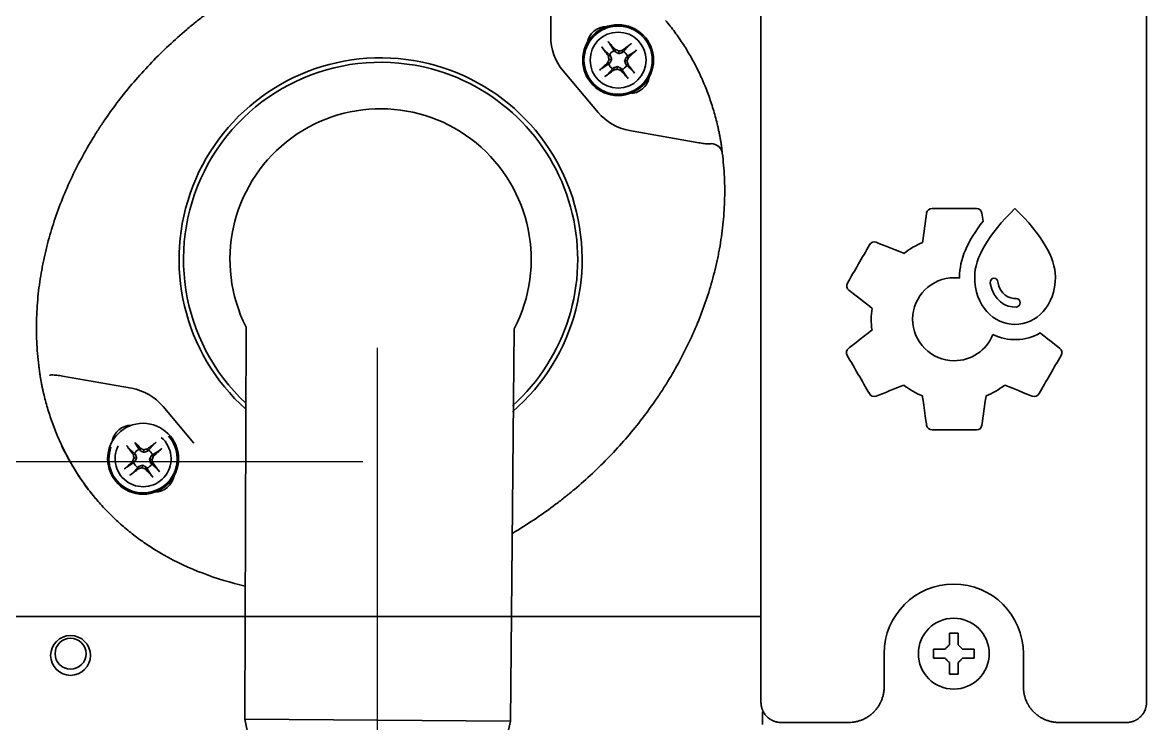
# Model space of a CAD drawing. Header units: inches. Extents: x 786 to 5593, y 691 to 5024.
# Drawn here: x 1517.4 to 1644.3, y 2768.3 to 2847.4 of the extents above; entities that cross this region are included whole.
import ezdxf

# ---------------------------------------------------------------- set-up
doc = ezdxf.new("R2010")
doc.units = ezdxf.units.IN
doc.layers.add('1', color=7, linetype='Continuous', true_color=0xffffff)
doc.layers.add('ORTHO$15', color=7, linetype='Continuous', true_color=0xffffff)

msp = doc.modelspace()

# ---------------------------------------------------------------- linework, layer by layer
at = {"color": 6}
msp.add_line((1557.43, 2810.66), (1557.43, 2710.66), dxfattribs=at)
at = {"color": 4}
msp.add_line((1455.82, 2797.86), (1555.82, 2797.86), dxfattribs=at)
at = {"layer": '1', "color": 7, "linetype": 'Continuous', "lineweight": 35}
for p, q in [((1600.76, 2770.65), (1600.76, 2851.66)), ((1644.28, 2851.66), (1644.28, 2770.65)), ((1584.2, 2844.21), (1583.7, 2845)), ((1585.24, 2844.12), (1585.87, 2844.81)), ((1583.66, 2843.76), (1582.98, 2844.39)), ((1583.78, 2843.63), (1583.51, 2843.66)), ((1584.31, 2844.08), (1584.33, 2844.34)), ((1584.7, 2843.88), (1584.72, 2844.17)), ((1585.11, 2844.01), (1585.13, 2844.27)), ((1585.56, 2843.48), (1585.82, 2843.45)), ((1585.69, 2843.59), (1586.47, 2844.09)), ((1583.57, 2842.72), (1582.79, 2842.22)), ((1584.02, 2842.19), (1583.39, 2841.5)), ((1583.71, 2842.83), (1583.44, 2842.85)), ((1583.9, 2843.22), (1583.62, 2843.24)), ((1584.15, 2842.3), (1584.13, 2842.03)), ((1584.57, 2842.42), (1584.54, 2842.14)), ((1584.95, 2842.23), (1584.93, 2841.96)), ((1585.36, 2843.09), (1585.65, 2843.07)), ((1585.49, 2842.68), (1585.75, 2842.65)), ((1585.6, 2842.54), (1586.28, 2841.91)), ((1585.06, 2842.09), (1585.57, 2841.31)), ((1530.04, 2798.77), (1529.36, 2799.4)), ((1530.58, 2799.22), (1530.08, 2799.98)), ((1530.69, 2799.08), (1530.71, 2799.35)), ((1531.07, 2798.89), (1531.1, 2799.17)), ((1531.49, 2799.01), (1531.51, 2799.28)), ((1531.62, 2799.13), (1532.25, 2799.81)), ((1532.07, 2798.59), (1532.85, 2799.09)), ((1530.08, 2797.84), (1529.82, 2797.86)), ((1530.15, 2798.64), (1529.89, 2798.66)), ((1530.28, 2798.22), (1529.99, 2798.25)), ((1531.74, 2798.09), (1532.02, 2798.07)), ((1531.93, 2798.48), (1532.2, 2798.46)), ((1529.95, 2797.73), (1529.17, 2797.22)), ((1530.4, 2797.19), (1529.77, 2796.51)), ((1530.53, 2797.3), (1530.51, 2797.04)), ((1530.94, 2797.43), (1530.92, 2797.14)), ((1531.33, 2797.23), (1531.31, 2796.97)), ((1531.44, 2797.1), (1531.94, 2796.32)), ((1531.86, 2797.68), (1532.13, 2797.66)), ((1531.98, 2797.55), (1532.66, 2796.92)), ((1489.12, 2780.36), (1600.69, 2780.36)), ((1622.02, 2778.46), (1622.52, 2778.46)), ((1622.52, 2778.46), (1623.02, 2778.46)), ((1614.66, 2776.16), (1614.66, 2772.4)), ((1630.38, 2772.4), (1630.38, 2776.16)), ((1622.52, 2773.86), (1622.02, 2773.86)), ((1623.02, 2773.86), (1622.52, 2773.86)), ((1600.92, 2768.16), (1600.92, 2769.6)), ((1610.66, 2768.4), (1603.01, 2768.4)), ((1642.03, 2768.4), (1634.38, 2768.4))]:
    msp.add_line(p, q, dxfattribs=at)
for centre, radius in [((1584.63, 2843.15), 4), ((1584.63, 2843.15), 3.85), ((1584.63, 2843.15), 3.16), ((1622.52, 2776.16), 4), ((1522.82, 2775.96), 2.25), ((1522.82, 2776.16), 1.75)]:
    msp.add_circle(centre, radius, dxfattribs=at)
for centre, radius, start, end in [((1584.63, 2843.15), 1.15, 112.2011, 147.7989), ((1584.63, 2843.15), 1.15, 22.2011, 57.7989), ((1584.63, 2843.15), 1.15, 202.2011, 237.7989), ((1584.63, 2843.15), 1.15, 292.2011, 327.7989), ((1531.01, 2798.16), 3.85, 160.2569, 41.7438), ((1531.01, 2798.16), 3.16, 152.4831, 49.5175), ((1531.01, 2798.16), 1.15, 112.2011, 147.7989), ((1531.01, 2798.16), 1.15, 22.2011, 57.7989), ((1531.01, 2798.16), 1.15, 202.2011, 237.7989), ((1531.01, 2798.16), 1.15, 292.2011, 327.7989), ((1622.52, 2776.16), 7.86, 0, 180)]:
    msp.add_arc(centre, radius, start, end, dxfattribs=at)
for centre, major_axis, ratio, start_param, end_param in [((1584.86, 2843.35), (2.45, -2.81), 0.072244, 1.868738, 2.24146), ((1584.44, 2843.38), (2.9, 2.35), 0.072244, 0.900133, 1.272854), ((1584.4, 2842.97), (-2.35, 2.9), 0.072244, 0.900133, 1.272854), ((1584.04, 2843), (-0.95, 3.56), 0.094201, 1.359315, 1.476181), ((1584.89, 2843.71), (3.34, -1.56), 0.094201, 1.665412, 1.782277), ((1584.47, 2843.74), (3.56, 0.95), 0.094201, 1.359315, 1.476181), ((1585.19, 2842.9), (-1.56, -3.34), 0.094201, 1.665412, 1.782277), ((1584.83, 2842.93), (-2.81, -2.45), 0.072244, 1.868738, 2.24146), ((1584.44, 2843.38), (2.81, 2.45), 0.072244, 1.868738, 2.24146), ((1584.08, 2843.41), (1.56, 3.34), 0.094201, 1.665412, 1.782277), ((1585.22, 2843.31), (0.95, -3.56), 0.094201, 1.359315, 1.476181), ((1584.86, 2843.34), (2.35, -2.9), 0.072244, 0.900133, 1.272854), ((1584.82, 2842.92), (-2.9, -2.35), 0.072244, 0.900133, 1.272854), ((1584.79, 2842.56), (-3.56, -0.95), 0.094201, 1.359315, 1.476181), ((1584.37, 2842.6), (-3.34, 1.56), 0.094201, 1.665412, 1.782277), ((1584.41, 2842.96), (-2.45, 2.81), 0.072244, 1.868738, 2.24146), ((1530.78, 2797.97), (-2.35, 2.9), 0.072244, 0.900133, 1.272854), ((1531.23, 2798.35), (2.45, -2.81), 0.072244, 1.868738, 2.127366), ((1531.27, 2798.71), (3.34, -1.56), 0.094201, 1.665412, 1.782277), ((1530.85, 2798.75), (3.56, 0.95), 0.094201, 1.359315, 1.476181), ((1530.82, 2798.39), (2.9, 2.35), 0.072244, 0.900133, 1.272854), ((1531.2, 2797.93), (-2.81, -2.45), 0.072244, 1.868738, 2.24146), ((1530.81, 2798.38), (2.81, 2.45), 0.072244, 1.868738, 2.24146), ((1530.45, 2798.42), (1.56, 3.34), 0.094201, 1.665412, 1.782277), ((1530.42, 2798), (-0.95, 3.56), 0.094201, 1.359315, 1.476181), ((1531.56, 2797.9), (-1.56, -3.34), 0.094201, 1.665412, 1.782277), ((1531.6, 2798.32), (0.95, -3.56), 0.094201, 1.359315, 1.476181), ((1531.2, 2797.93), (-2.9, -2.35), 0.072244, 0.900133, 1.272854), ((1531.17, 2797.57), (-3.56, -0.95), 0.094201, 1.359315, 1.476181), ((1530.75, 2797.6), (-3.34, 1.56), 0.094201, 1.665412, 1.782277), ((1530.78, 2797.96), (-2.45, 2.81), 0.072244, 1.868738, 2.24146), ((1531.24, 2798.35), (2.35, -2.9), 0.072244, 0.900133, 1.272854)]:
    msp.add_ellipse(centre, major_axis=major_axis, ratio=ratio, start_param=start_param, end_param=end_param, dxfattribs=at)
for points, knots in [([(1583.49, 2845.24), (1583.5, 2845.23), (1583.51, 2845.22), (1583.53, 2845.2), (1583.54, 2845.19), (1583.56, 2845.17), (1583.57, 2845.15), (1583.59, 2845.14), (1583.59, 2845.13), (1583.6, 2845.12), (1583.61, 2845.11), (1583.62, 2845.1), (1583.63, 2845.09), (1583.63, 2845.08), (1583.65, 2845.06), (1583.65, 2845.05), (1583.67, 2845.04), (1583.67, 2845.03), (1583.68, 2845.03), (1583.68, 2845.02), (1583.69, 2845.01), (1583.69, 2845), (1583.69, 2845), (1583.7, 2845)], [0, 0, 0, 0, 0.125, 0.125, 0.25, 0.25, 0.375, 0.375, 0.4375, 0.4375, 0.5, 0.5625, 0.5625, 0.625, 0.625, 0.75, 0.75, 0.8125, 0.8125, 0.875, 0.9375, 0.9375, 1, 1, 1, 1]), ([(1585.87, 2844.81), (1585.88, 2844.81), (1585.88, 2844.82), (1585.89, 2844.83), (1585.9, 2844.83), (1585.91, 2844.84), (1585.91, 2844.85), (1585.92, 2844.85), (1585.93, 2844.86), (1585.94, 2844.87), (1585.95, 2844.88), (1585.97, 2844.89), (1585.98, 2844.91), (1585.99, 2844.91), (1586, 2844.92), (1586.01, 2844.93), (1586.02, 2844.94), (1586.04, 2844.95), (1586.04, 2844.95), (1586.06, 2844.97), (1586.07, 2844.98), (1586.09, 2844.99), (1586.1, 2845), (1586.11, 2845.01)], [0, 0, 0, 0, 0.125, 0.125, 0.1875, 0.1875, 0.25, 0.3125, 0.3125, 0.375, 0.375, 0.5, 0.5, 0.5625, 0.5625, 0.625, 0.6875, 0.6875, 0.75, 0.75, 0.875, 0.875, 1, 1, 1, 1]), ([(1582.98, 2844.39), (1582.97, 2844.4), (1582.97, 2844.41), (1582.96, 2844.42), (1582.95, 2844.42), (1582.95, 2844.43), (1582.94, 2844.44), (1582.93, 2844.45), (1582.92, 2844.46), (1582.92, 2844.46), (1582.9, 2844.48), (1582.89, 2844.49), (1582.88, 2844.5), (1582.88, 2844.51), (1582.87, 2844.52), (1582.86, 2844.53), (1582.85, 2844.55), (1582.84, 2844.56), (1582.83, 2844.56), (1582.82, 2844.58), (1582.81, 2844.59), (1582.79, 2844.61), (1582.79, 2844.63), (1582.78, 2844.64)], [0, 0, 0, 0, 0.125, 0.125, 0.1875, 0.1875, 0.25, 0.3125, 0.3125, 0.375, 0.375, 0.5, 0.5, 0.5625, 0.5625, 0.625, 0.6875, 0.6875, 0.75, 0.75, 0.875, 0.875, 1, 1, 1, 1]), ([(1583.78, 2843.63), (1583.8, 2843.57), (1583.82, 2843.5), (1583.86, 2843.36), (1583.88, 2843.29), (1583.9, 2843.22)], [0, 0, 0, 0, 0.5, 0.5, 1, 1, 1, 1]), ([(1584.7, 2843.88), (1584.63, 2843.92), (1584.56, 2843.95), (1584.43, 2844.01), (1584.37, 2844.05), (1584.31, 2844.08)], [0, 0, 0, 0, 0.5, 0.5, 1, 1, 1, 1]), ([(1585.11, 2844.01), (1585.04, 2843.99), (1584.97, 2843.97), (1584.84, 2843.93), (1584.77, 2843.9), (1584.7, 2843.88)], [0, 0, 0, 0, 0.5, 0.5, 1, 1, 1, 1]), ([(1585.36, 2843.09), (1585.39, 2843.16), (1585.43, 2843.22), (1585.49, 2843.35), (1585.52, 2843.41), (1585.56, 2843.48)], [0, 0, 0, 0, 0.5, 0.5, 1, 1, 1, 1]), ([(1586.71, 2844.29), (1586.7, 2844.28), (1586.7, 2844.27), (1586.68, 2844.25), (1586.66, 2844.25), (1586.64, 2844.23), (1586.63, 2844.22), (1586.61, 2844.2), (1586.61, 2844.2), (1586.6, 2844.19), (1586.59, 2844.18), (1586.57, 2844.17), (1586.56, 2844.16), (1586.56, 2844.15), (1586.54, 2844.14), (1586.53, 2844.13), (1586.52, 2844.12), (1586.51, 2844.12), (1586.5, 2844.11), (1586.49, 2844.1), (1586.49, 2844.1), (1586.48, 2844.09), (1586.48, 2844.09), (1586.47, 2844.09)], [0, 0, 0, 0, 0.125, 0.125, 0.25, 0.25, 0.375, 0.375, 0.4375, 0.4375, 0.5, 0.5625, 0.5625, 0.625, 0.625, 0.75, 0.75, 0.8125, 0.8125, 0.875, 0.9375, 0.9375, 1, 1, 1, 1]), ([(1582.55, 2842.02), (1582.56, 2842.03), (1582.57, 2842.03), (1582.59, 2842.05), (1582.6, 2842.06), (1582.62, 2842.08), (1582.63, 2842.09), (1582.65, 2842.11), (1582.65, 2842.11), (1582.67, 2842.12), (1582.68, 2842.13), (1582.69, 2842.14), (1582.7, 2842.15), (1582.71, 2842.16), (1582.72, 2842.17), (1582.73, 2842.18), (1582.75, 2842.19), (1582.75, 2842.19), (1582.76, 2842.2), (1582.77, 2842.2), (1582.78, 2842.21), (1582.78, 2842.21), (1582.79, 2842.22), (1582.79, 2842.22)], [0, 0, 0, 0, 0.125, 0.125, 0.25, 0.25, 0.375, 0.375, 0.4375, 0.4375, 0.5, 0.5625, 0.5625, 0.625, 0.625, 0.75, 0.75, 0.8125, 0.8125, 0.875, 0.9375, 0.9375, 1, 1, 1, 1]), ([(1583.9, 2843.22), (1583.87, 2843.15), (1583.84, 2843.09), (1583.77, 2842.96), (1583.74, 2842.89), (1583.71, 2842.83)], [0, 0, 0, 0, 0.5, 0.5, 1, 1, 1, 1]), ([(1584.15, 2842.3), (1584.22, 2842.32), (1584.29, 2842.34), (1584.43, 2842.38), (1584.5, 2842.4), (1584.57, 2842.42)], [0, 0, 0, 0, 0.5, 0.5, 1, 1, 1, 1]), ([(1584.57, 2842.42), (1584.63, 2842.39), (1584.7, 2842.36), (1584.83, 2842.29), (1584.89, 2842.26), (1584.95, 2842.23)], [0, 0, 0, 0, 0.5, 0.5, 1, 1, 1, 1]), ([(1585.49, 2842.68), (1585.46, 2842.74), (1585.44, 2842.81), (1585.4, 2842.95), (1585.38, 2843.02), (1585.36, 2843.09)], [0, 0, 0, 0, 0.5, 0.5, 1, 1, 1, 1]), ([(1583.39, 2841.5), (1583.39, 2841.5), (1583.38, 2841.49), (1583.37, 2841.48), (1583.37, 2841.48), (1583.36, 2841.47), (1583.35, 2841.46), (1583.34, 2841.45), (1583.33, 2841.44), (1583.32, 2841.44), (1583.31, 2841.43), (1583.3, 2841.42), (1583.28, 2841.4), (1583.27, 2841.4), (1583.26, 2841.39), (1583.25, 2841.38), (1583.24, 2841.37), (1583.23, 2841.36), (1583.22, 2841.35), (1583.2, 2841.34), (1583.19, 2841.33), (1583.17, 2841.32), (1583.16, 2841.31), (1583.15, 2841.3)], [0, 0, 0, 0, 0.125, 0.125, 0.1875, 0.1875, 0.25, 0.3125, 0.3125, 0.375, 0.375, 0.5, 0.5, 0.5625, 0.5625, 0.625, 0.6875, 0.6875, 0.75, 0.75, 0.875, 0.875, 1, 1, 1, 1]), ([(1585.77, 2841.07), (1585.76, 2841.08), (1585.75, 2841.09), (1585.73, 2841.11), (1585.72, 2841.12), (1585.7, 2841.14), (1585.69, 2841.15), (1585.68, 2841.17), (1585.67, 2841.18), (1585.66, 2841.19), (1585.65, 2841.2), (1585.64, 2841.21), (1585.63, 2841.22), (1585.63, 2841.23), (1585.62, 2841.24), (1585.61, 2841.25), (1585.6, 2841.27), (1585.59, 2841.27), (1585.59, 2841.28), (1585.58, 2841.29), (1585.58, 2841.3), (1585.57, 2841.31), (1585.57, 2841.31), (1585.57, 2841.31)], [0, 0, 0, 0, 0.125, 0.125, 0.25, 0.25, 0.375, 0.375, 0.4375, 0.4375, 0.5, 0.5625, 0.5625, 0.625, 0.625, 0.75, 0.75, 0.8125, 0.8125, 0.875, 0.9375, 0.9375, 1, 1, 1, 1]), ([(1586.28, 2841.91), (1586.29, 2841.91), (1586.29, 2841.9), (1586.3, 2841.89), (1586.31, 2841.89), (1586.32, 2841.88), (1586.32, 2841.87), (1586.33, 2841.86), (1586.34, 2841.85), (1586.35, 2841.85), (1586.36, 2841.83), (1586.37, 2841.82), (1586.38, 2841.8), (1586.39, 2841.8), (1586.4, 2841.79), (1586.41, 2841.77), (1586.42, 2841.76), (1586.43, 2841.75), (1586.43, 2841.74), (1586.44, 2841.73), (1586.45, 2841.71), (1586.47, 2841.69), (1586.48, 2841.68), (1586.48, 2841.67)], [0, 0, 0, 0, 0.125, 0.125, 0.1875, 0.1875, 0.25, 0.3125, 0.3125, 0.375, 0.375, 0.5, 0.5, 0.5625, 0.5625, 0.625, 0.6875, 0.6875, 0.75, 0.75, 0.875, 0.875, 1, 1, 1, 1]), ([(1624.88, 2818.68), (1624.88, 2815.42), (1627.04, 2813.31), (1631.82, 2813.31), (1633.99, 2815.42), (1633.99, 2818.68), (1633.99, 2820.85), (1632.47, 2823.43), (1629.43, 2826.41)], [0, 0, 0, 0, 0.333333, 0.333333, 0.666667, 0.666667, 0.666667, 1, 1, 1, 1]), ([(1623.17, 2818.55), (1623.17, 2818.56), (1623.17, 2818.68), (1623.17, 2818.68), (1623.17, 2820.62), (1624.04, 2822.7), (1625.83, 2824.97)], [0, 0, 0, 0, 0.017888, 0.017888, 0.017888, 1, 1, 1, 1]), ([(1626.93, 2812.17), (1626.22, 2810.39), (1624.49, 2809.21), (1622.56, 2809.22), (1619.98, 2809.22), (1617.88, 2811.32), (1617.88, 2816.5), (1619.99, 2818.6), (1622.77, 2818.59), (1622.97, 2818.58), (1623.17, 2818.55)], [0, 0, 0, 0, 0.267473, 0.267473, 0.267473, 0.619481, 0.619481, 0.971488, 0.971488, 1, 1, 1, 1]), ([(1626.63, 2818.02), (1626.63, 2818.02), (1626.63, 2818.03), (1626.61, 2818.29), (1626.8, 2818.52), (1627.06, 2818.54)], [0, 0, 0, 0, 0.010028, 0.010028, 1, 1, 1, 1]), ([(1529.36, 2799.4), (1529.35, 2799.4), (1529.35, 2799.41), (1529.34, 2799.42), (1529.33, 2799.42), (1529.32, 2799.43), (1529.32, 2799.44), (1529.31, 2799.45), (1529.3, 2799.46), (1529.29, 2799.47), (1529.28, 2799.48), (1529.27, 2799.49), (1529.26, 2799.51), (1529.25, 2799.52), (1529.24, 2799.53), (1529.23, 2799.54), (1529.22, 2799.55), (1529.21, 2799.56), (1529.21, 2799.57), (1529.2, 2799.59), (1529.19, 2799.6), (1529.17, 2799.62), (1529.16, 2799.63), (1529.16, 2799.64)], [0, 0, 0, 0, 0.125, 0.125, 0.1875, 0.1875, 0.25, 0.3125, 0.3125, 0.375, 0.375, 0.5, 0.5, 0.5625, 0.5625, 0.625, 0.6875, 0.6875, 0.75, 0.75, 0.875, 0.875, 1, 1, 1, 1]), ([(1531.07, 2798.89), (1531.01, 2798.92), (1530.94, 2798.95), (1530.81, 2799.02), (1530.75, 2799.05), (1530.69, 2799.08)], [0, 0, 0, 0, 0.5, 0.5, 1, 1, 1, 1]), ([(1531.49, 2799.01), (1531.42, 2798.99), (1531.35, 2798.97), (1531.21, 2798.93), (1531.14, 2798.91), (1531.07, 2798.89)], [0, 0, 0, 0, 0.5, 0.5, 1, 1, 1, 1]), ([(1532.25, 2799.81), (1532.25, 2799.82), (1532.26, 2799.82), (1532.27, 2799.83), (1532.27, 2799.84), (1532.28, 2799.84), (1532.29, 2799.85), (1532.3, 2799.86), (1532.31, 2799.87), (1532.32, 2799.87), (1532.33, 2799.89), (1532.34, 2799.9), (1532.36, 2799.91), (1532.37, 2799.91), (1532.38, 2799.92), (1532.39, 2799.93), (1532.4, 2799.94), (1532.41, 2799.95), (1532.42, 2799.96), (1532.44, 2799.97), (1532.45, 2799.98), (1532.47, 2800), (1532.48, 2800), (1532.49, 2800.01)], [0, 0, 0, 0, 0.125, 0.125, 0.1875, 0.1875, 0.25, 0.3125, 0.3125, 0.375, 0.375, 0.5, 0.5, 0.5625, 0.5625, 0.625, 0.6875, 0.6875, 0.75, 0.75, 0.875, 0.875, 1, 1, 1, 1]), ([(1533.09, 2799.3), (1533.08, 2799.29), (1533.07, 2799.28), (1533.05, 2799.26), (1533.04, 2799.25), (1533.02, 2799.23), (1533.01, 2799.22), (1532.99, 2799.21), (1532.99, 2799.2), (1532.97, 2799.19), (1532.96, 2799.18), (1532.95, 2799.17), (1532.94, 2799.16), (1532.93, 2799.16), (1532.92, 2799.14), (1532.91, 2799.14), (1532.89, 2799.12), (1532.89, 2799.12), (1532.88, 2799.11), (1532.87, 2799.11), (1532.86, 2799.1), (1532.86, 2799.1), (1532.85, 2799.1), (1532.85, 2799.09)], [0, 0, 0, 0, 0.125, 0.125, 0.25, 0.25, 0.375, 0.375, 0.4375, 0.4375, 0.5, 0.5625, 0.5625, 0.625, 0.625, 0.75, 0.75, 0.8125, 0.8125, 0.875, 0.9375, 0.9375, 1, 1, 1, 1]), ([(1530.28, 2798.22), (1530.25, 2798.16), (1530.21, 2798.09), (1530.15, 2797.96), (1530.12, 2797.9), (1530.08, 2797.84)], [0, 0, 0, 0, 0.5, 0.5, 1, 1, 1, 1]), ([(1530.15, 2798.64), (1530.18, 2798.57), (1530.2, 2798.5), (1530.24, 2798.36), (1530.26, 2798.29), (1530.28, 2798.22)], [0, 0, 0, 0, 0.5, 0.5, 1, 1, 1, 1]), ([(1531.74, 2798.09), (1531.77, 2798.16), (1531.8, 2798.23), (1531.87, 2798.36), (1531.9, 2798.42), (1531.93, 2798.48)], [0, 0, 0, 0, 0.5, 0.5, 1, 1, 1, 1]), ([(1531.86, 2797.68), (1531.84, 2797.75), (1531.82, 2797.82), (1531.78, 2797.95), (1531.76, 2798.02), (1531.74, 2798.09)], [0, 0, 0, 0, 0.5, 0.5, 1, 1, 1, 1]), ([(1528.93, 2797.02), (1528.94, 2797.03), (1528.94, 2797.04), (1528.96, 2797.06), (1528.98, 2797.07), (1529, 2797.09), (1529.01, 2797.1), (1529.03, 2797.11), (1529.03, 2797.12), (1529.04, 2797.13), (1529.05, 2797.14), (1529.07, 2797.15), (1529.08, 2797.16), (1529.08, 2797.16), (1529.1, 2797.17), (1529.11, 2797.18), (1529.12, 2797.19), (1529.13, 2797.2), (1529.14, 2797.2), (1529.15, 2797.21), (1529.15, 2797.21), (1529.16, 2797.22), (1529.16, 2797.22), (1529.17, 2797.22)], [0, 0, 0, 0, 0.125, 0.125, 0.25, 0.25, 0.375, 0.375, 0.4375, 0.4375, 0.5, 0.5625, 0.5625, 0.625, 0.625, 0.75, 0.75, 0.8125, 0.8125, 0.875, 0.9375, 0.9375, 1, 1, 1, 1]), ([(1529.77, 2796.51), (1529.76, 2796.5), (1529.76, 2796.5), (1529.75, 2796.49), (1529.74, 2796.48), (1529.73, 2796.47), (1529.73, 2796.47), (1529.72, 2796.46), (1529.71, 2796.45), (1529.7, 2796.44), (1529.69, 2796.43), (1529.67, 2796.42), (1529.66, 2796.41), (1529.65, 2796.4), (1529.64, 2796.39), (1529.63, 2796.38), (1529.62, 2796.37), (1529.6, 2796.36), (1529.6, 2796.36), (1529.58, 2796.35), (1529.57, 2796.34), (1529.55, 2796.32), (1529.54, 2796.31), (1529.53, 2796.31)], [0, 0, 0, 0, 0.125, 0.125, 0.1875, 0.1875, 0.25, 0.3125, 0.3125, 0.375, 0.375, 0.5, 0.5, 0.5625, 0.5625, 0.625, 0.6875, 0.6875, 0.75, 0.75, 0.875, 0.875, 1, 1, 1, 1]), ([(1530.53, 2797.3), (1530.6, 2797.33), (1530.67, 2797.35), (1530.8, 2797.39), (1530.87, 2797.41), (1530.94, 2797.43)], [0, 0, 0, 0, 0.5, 0.5, 1, 1, 1, 1]), ([(1530.94, 2797.43), (1531.01, 2797.4), (1531.08, 2797.36), (1531.21, 2797.3), (1531.27, 2797.27), (1531.33, 2797.23)], [0, 0, 0, 0, 0.5, 0.5, 1, 1, 1, 1]), ([(1532.66, 2796.92), (1532.67, 2796.91), (1532.67, 2796.91), (1532.68, 2796.9), (1532.69, 2796.89), (1532.69, 2796.88), (1532.7, 2796.88), (1532.71, 2796.87), (1532.72, 2796.86), (1532.72, 2796.85), (1532.74, 2796.84), (1532.75, 2796.83), (1532.76, 2796.81), (1532.76, 2796.8), (1532.77, 2796.79), (1532.78, 2796.78), (1532.79, 2796.77), (1532.8, 2796.75), (1532.81, 2796.75), (1532.82, 2796.73), (1532.83, 2796.72), (1532.85, 2796.7), (1532.85, 2796.69), (1532.86, 2796.68)], [0, 0, 0, 0, 0.125, 0.125, 0.1875, 0.1875, 0.25, 0.3125, 0.3125, 0.375, 0.375, 0.5, 0.5, 0.5625, 0.5625, 0.625, 0.6875, 0.6875, 0.75, 0.75, 0.875, 0.875, 1, 1, 1, 1]), ([(1532.15, 2796.08), (1532.14, 2796.09), (1532.13, 2796.1), (1532.11, 2796.11), (1532.1, 2796.13), (1532.08, 2796.15), (1532.07, 2796.16), (1532.05, 2796.18), (1532.05, 2796.18), (1532.04, 2796.19), (1532.03, 2796.21), (1532.02, 2796.22), (1532.01, 2796.23), (1532.01, 2796.23), (1531.99, 2796.25), (1531.99, 2796.26), (1531.97, 2796.27), (1531.97, 2796.28), (1531.96, 2796.29), (1531.96, 2796.3), (1531.95, 2796.3), (1531.95, 2796.31), (1531.95, 2796.31), (1531.94, 2796.32)], [0, 0, 0, 0, 0.125, 0.125, 0.25, 0.25, 0.375, 0.375, 0.4375, 0.4375, 0.5, 0.5625, 0.5625, 0.625, 0.625, 0.75, 0.75, 0.8125, 0.8125, 0.875, 0.9375, 0.9375, 1, 1, 1, 1]), ([(1622.02, 2777.16), (1622.02, 2777.27), (1622.02, 2777.38), (1622.02, 2777.61), (1622.02, 2777.72), (1622.02, 2777.93), (1622.02, 2778.04), (1622.02, 2778.2), (1622.02, 2778.25), (1622.02, 2778.35), (1622.02, 2778.41), (1622.02, 2778.46)], [0, 0, 0, 0, 0.25, 0.25, 0.5, 0.5, 0.75, 0.75, 0.875, 0.875, 1, 1, 1, 1]), ([(1623.02, 2778.46), (1623.02, 2778.25), (1623.02, 2778.04), (1623.02, 2777.72), (1623.02, 2777.61), (1623.02, 2777.39), (1623.02, 2777.27), (1623.02, 2777.16)], [0, 0, 0, 0, 0.5, 0.5, 0.75, 0.75, 1, 1, 1, 1]), ([(1620.22, 2776.66), (1620.42, 2776.66), (1620.63, 2776.66), (1620.96, 2776.66), (1621.07, 2776.66), (1621.29, 2776.66), (1621.4, 2776.66), (1621.52, 2776.66)], [0, 0, 0, 0, 0.5, 0.5, 0.75, 0.75, 1, 1, 1, 1]), ([(1623.52, 2776.66), (1623.63, 2776.66), (1623.75, 2776.66), (1623.97, 2776.66), (1624.08, 2776.66), (1624.3, 2776.66), (1624.41, 2776.66), (1624.56, 2776.66), (1624.62, 2776.66), (1624.72, 2776.66), (1624.77, 2776.66), (1624.82, 2776.66)], [0, 0, 0, 0, 0.25, 0.25, 0.5, 0.5, 0.75, 0.75, 0.875, 0.875, 1, 1, 1, 1]), ([(1621.52, 2775.66), (1621.41, 2775.66), (1621.29, 2775.66), (1621.07, 2775.66), (1620.96, 2775.66), (1620.74, 2775.66), (1620.63, 2775.66), (1620.48, 2775.66), (1620.42, 2775.66), (1620.32, 2775.66), (1620.27, 2775.66), (1620.22, 2775.66)], [0, 0, 0, 0, 0.25, 0.25, 0.5, 0.5, 0.75, 0.75, 0.875, 0.875, 1, 1, 1, 1]), ([(1622.02, 2773.86), (1622.02, 2774.06), (1622.02, 2774.27), (1622.02, 2774.59), (1622.02, 2774.7), (1622.02, 2774.93), (1622.02, 2775.04), (1622.02, 2775.16)], [0, 0, 0, 0, 0.5, 0.5, 0.75, 0.75, 1, 1, 1, 1]), ([(1623.02, 2775.16), (1623.02, 2775.04), (1623.02, 2774.93), (1623.02, 2774.7), (1623.02, 2774.59), (1623.02, 2774.38), (1623.02, 2774.27), (1623.02, 2774.11), (1623.02, 2774.06), (1623.02, 2773.96), (1623.02, 2773.91), (1623.02, 2773.86)], [0, 0, 0, 0, 0.25, 0.25, 0.5, 0.5, 0.75, 0.75, 0.875, 0.875, 1, 1, 1, 1]), ([(1624.82, 2775.66), (1624.62, 2775.66), (1624.41, 2775.66), (1624.08, 2775.66), (1623.97, 2775.66), (1623.75, 2775.66), (1623.64, 2775.66), (1623.52, 2775.66)], [0, 0, 0, 0, 0.5, 0.5, 0.75, 0.75, 1, 1, 1, 1]), ([(1614.66, 2772.4), (1614.66, 2772.27), (1614.65, 2772.13), (1614.63, 2771.94), (1614.62, 2771.87), (1614.6, 2771.74), (1614.59, 2771.68), (1614.57, 2771.55), (1614.55, 2771.48), (1614.52, 2771.36), (1614.5, 2771.3), (1614.45, 2771.11), (1614.4, 2770.99), (1614.34, 2770.83), (1614.33, 2770.8), (1614.3, 2770.74), (1614.29, 2770.71), (1614.24, 2770.62), (1614.21, 2770.57), (1614.12, 2770.39), (1614.05, 2770.28), (1613.91, 2770.06), (1613.83, 2769.96), (1613.71, 2769.81), (1613.66, 2769.76), (1613.6, 2769.69), (1613.57, 2769.66), (1613.53, 2769.61), (1613.51, 2769.59), (1613.46, 2769.54), (1613.44, 2769.52), (1613.39, 2769.48), (1613.36, 2769.45), (1613.29, 2769.39), (1613.19, 2769.3), (1613.09, 2769.22), (1612.99, 2769.15), (1612.93, 2769.11), (1612.77, 2769), (1612.66, 2768.93), (1612.51, 2768.86), (1612.48, 2768.84), (1612.43, 2768.81), (1612.4, 2768.8), (1612.31, 2768.75), (1612.25, 2768.73), (1612.07, 2768.65), (1611.94, 2768.61), (1611.76, 2768.55), (1611.7, 2768.54), (1611.57, 2768.5), (1611.51, 2768.49), (1611.38, 2768.46), (1611.31, 2768.45), (1611.18, 2768.43), (1611.12, 2768.42), (1610.92, 2768.41), (1610.79, 2768.4), (1610.66, 2768.4)], [0, 0, 0, 0, 0.0625, 0.0625, 0.09375, 0.09375, 0.125, 0.125, 0.15625, 0.15625, 0.1875, 0.1875, 0.25, 0.25, 0.265625, 0.265625, 0.28125, 0.28125, 0.3125, 0.3125, 0.375, 0.375, 0.4375, 0.4375, 0.46875, 0.46875, 0.484375, 0.484375, 0.5, 0.5, 0.515625, 0.515625, 0.53125, 0.53125, 0.5625, 0.59375, 0.59375, 0.625, 0.625, 0.6875, 0.6875, 0.703125, 0.703125, 0.71875, 0.71875, 0.75, 0.75, 0.8125, 0.8125, 0.84375, 0.84375, 0.875, 0.875, 0.90625, 0.90625, 0.9375, 0.9375, 1, 1, 1, 1]), ([(1634.38, 2768.4), (1634.32, 2768.4), (1634.25, 2768.4), (1634.12, 2768.41), (1634.05, 2768.41), (1633.92, 2768.42), (1633.86, 2768.43), (1633.73, 2768.45), (1633.66, 2768.46), (1633.54, 2768.49), (1633.47, 2768.5), (1633.35, 2768.54), (1633.28, 2768.55), (1633.16, 2768.59), (1633.1, 2768.61), (1633, 2768.64), (1632.97, 2768.66), (1632.91, 2768.68), (1632.88, 2768.69), (1632.73, 2768.75), (1632.61, 2768.81), (1632.44, 2768.9), (1632.38, 2768.93), (1632.3, 2768.98), (1632.27, 2769), (1632.22, 2769.04), (1632.19, 2769.05), (1632.11, 2769.11), (1632.06, 2769.15), (1631.98, 2769.2), (1631.95, 2769.22), (1631.9, 2769.26), (1631.87, 2769.28), (1631.82, 2769.32), (1631.8, 2769.35), (1631.75, 2769.39), (1631.72, 2769.41), (1631.67, 2769.45), (1631.65, 2769.48), (1631.6, 2769.52), (1631.58, 2769.55), (1631.51, 2769.62), (1631.46, 2769.66), (1631.38, 2769.76), (1631.33, 2769.81), (1631.25, 2769.91), (1631.21, 2769.96), (1631.15, 2770.04), (1631.13, 2770.07), (1631.09, 2770.12), (1631.07, 2770.15), (1631.04, 2770.2), (1631.02, 2770.23), (1630.98, 2770.29), (1630.97, 2770.32), (1630.93, 2770.37), (1630.92, 2770.4), (1630.89, 2770.44), (1630.88, 2770.46), (1630.87, 2770.49), (1630.86, 2770.5), (1630.85, 2770.52), (1630.85, 2770.53), (1630.84, 2770.55), (1630.83, 2770.55), (1630.82, 2770.57), (1630.82, 2770.59), (1630.79, 2770.63), (1630.78, 2770.66), (1630.74, 2770.75), (1630.71, 2770.81), (1630.67, 2770.9), (1630.66, 2770.93), (1630.64, 2771), (1630.63, 2771.03), (1630.6, 2771.09), (1630.59, 2771.12), (1630.57, 2771.18), (1630.56, 2771.21), (1630.53, 2771.31), (1630.52, 2771.37), (1630.49, 2771.46), (1630.49, 2771.49), (1630.47, 2771.56), (1630.47, 2771.59), (1630.45, 2771.65), (1630.45, 2771.68), (1630.44, 2771.75), (1630.43, 2771.78), (1630.42, 2771.84), (1630.42, 2771.88), (1630.41, 2771.94), (1630.41, 2771.97), (1630.4, 2772.07), (1630.39, 2772.14), (1630.38, 2772.27), (1630.38, 2772.33), (1630.38, 2772.4)], [0, 0, 0, 0, 0.03125, 0.03125, 0.0625, 0.0625, 0.09375, 0.09375, 0.125, 0.125, 0.15625, 0.15625, 0.1875, 0.1875, 0.21875, 0.21875, 0.234375, 0.234375, 0.25, 0.25, 0.3125, 0.3125, 0.34375, 0.34375, 0.359375, 0.359375, 0.375, 0.375, 0.40625, 0.40625, 0.421875, 0.421875, 0.4375, 0.4375, 0.453125, 0.453125, 0.46875, 0.46875, 0.484375, 0.484375, 0.5, 0.5, 0.53125, 0.53125, 0.5625, 0.5625, 0.59375, 0.59375, 0.609375, 0.609375, 0.625, 0.625, 0.640625, 0.640625, 0.65625, 0.65625, 0.671875, 0.671875, 0.679687, 0.679687, 0.6875, 0.6875, 0.691406, 0.691406, 0.695312, 0.695312, 0.703125, 0.703125, 0.71875, 0.71875, 0.75, 0.75, 0.765625, 0.765625, 0.78125, 0.78125, 0.796875, 0.796875, 0.8125, 0.8125, 0.84375, 0.84375, 0.859375, 0.859375, 0.875, 0.875, 0.890625, 0.890625, 0.90625, 0.90625, 0.921875, 0.921875, 0.9375, 0.9375, 0.96875, 0.96875, 1, 1, 1, 1]), ([(1603.01, 2768.4), (1602.94, 2768.4), (1602.86, 2768.4), (1602.75, 2768.41), (1602.72, 2768.42), (1602.64, 2768.43), (1602.61, 2768.44), (1602.54, 2768.45), (1602.5, 2768.46), (1602.43, 2768.48), (1602.39, 2768.49), (1602.32, 2768.51), (1602.29, 2768.52), (1602.22, 2768.54), (1602.18, 2768.56), (1602.12, 2768.59), (1602.08, 2768.6), (1602.01, 2768.63), (1601.98, 2768.65), (1601.89, 2768.7), (1601.82, 2768.74), (1601.7, 2768.82), (1601.64, 2768.86), (1601.56, 2768.93), (1601.53, 2768.96), (1601.47, 2769.01), (1601.45, 2769.03), (1601.37, 2769.11), (1601.32, 2769.17), (1601.23, 2769.28), (1601.18, 2769.34), (1601.1, 2769.46), (1601.06, 2769.52), (1601.01, 2769.62), (1600.99, 2769.65), (1600.96, 2769.72), (1600.95, 2769.75), (1600.92, 2769.82), (1600.89, 2769.89), (1600.87, 2769.96), (1600.85, 2770.01), (1600.85, 2770.03), (1600.84, 2770.07), (1600.83, 2770.08), (1600.83, 2770.12), (1600.82, 2770.14), (1600.81, 2770.17), (1600.8, 2770.23), (1600.79, 2770.28), (1600.78, 2770.35), (1600.78, 2770.39), (1600.77, 2770.5), (1600.76, 2770.57), (1600.76, 2770.65)], [0, 0, 0, 0, 0.0625, 0.0625, 0.09375, 0.09375, 0.125, 0.125, 0.15625, 0.15625, 0.1875, 0.1875, 0.21875, 0.21875, 0.25, 0.25, 0.28125, 0.28125, 0.3125, 0.3125, 0.375, 0.375, 0.4375, 0.4375, 0.46875, 0.46875, 0.5, 0.5, 0.5625, 0.5625, 0.625, 0.625, 0.6875, 0.6875, 0.71875, 0.71875, 0.75, 0.75, 0.78125, 0.8125, 0.8125, 0.828125, 0.828125, 0.84375, 0.84375, 0.859375, 0.859375, 0.875, 0.90625, 0.90625, 0.9375, 0.9375, 1, 1, 1, 1]), ([(1644.28, 2770.65), (1644.28, 2770.61), (1644.28, 2770.57), (1644.27, 2770.5), (1644.27, 2770.46), (1644.26, 2770.39), (1644.26, 2770.35), (1644.25, 2770.28), (1644.24, 2770.24), (1644.23, 2770.19), (1644.23, 2770.17), (1644.22, 2770.14), (1644.21, 2770.12), (1644.2, 2770.07), (1644.19, 2770.03), (1644.17, 2769.96), (1644.16, 2769.92), (1644.13, 2769.85), (1644.12, 2769.82), (1644.08, 2769.72), (1644.05, 2769.65), (1643.98, 2769.52), (1643.94, 2769.46), (1643.86, 2769.34), (1643.81, 2769.28), (1643.74, 2769.19), (1643.72, 2769.17), (1643.68, 2769.12), (1643.67, 2769.11), (1643.64, 2769.08), (1643.63, 2769.07), (1643.57, 2769.01), (1643.51, 2768.96), (1643.4, 2768.86), (1643.34, 2768.82), (1643.22, 2768.74), (1643.16, 2768.7), (1643.06, 2768.65), (1643.02, 2768.63), (1642.96, 2768.6), (1642.92, 2768.58), (1642.86, 2768.56), (1642.82, 2768.54), (1642.77, 2768.52), (1642.75, 2768.52), (1642.72, 2768.51), (1642.7, 2768.5), (1642.66, 2768.49), (1642.65, 2768.49), (1642.61, 2768.48), (1642.59, 2768.47), (1642.54, 2768.46), (1642.5, 2768.45), (1642.39, 2768.43), (1642.32, 2768.42), (1642.18, 2768.4), (1642.1, 2768.4), (1642.03, 2768.4)], [0, 0, 0, 0, 0.03125, 0.03125, 0.0625, 0.0625, 0.09375, 0.09375, 0.125, 0.125, 0.140625, 0.140625, 0.15625, 0.15625, 0.1875, 0.1875, 0.21875, 0.21875, 0.25, 0.25, 0.3125, 0.3125, 0.375, 0.375, 0.4375, 0.4375, 0.46875, 0.46875, 0.484375, 0.484375, 0.5, 0.5, 0.5625, 0.5625, 0.625, 0.625, 0.6875, 0.6875, 0.71875, 0.71875, 0.75, 0.75, 0.78125, 0.78125, 0.796875, 0.796875, 0.8125, 0.8125, 0.828125, 0.828125, 0.84375, 0.84375, 0.875, 0.875, 0.9375, 0.9375, 1, 1, 1, 1])]:
    msp.add_open_spline(points, degree=3, knots=knots, dxfattribs=at)
for points in [[(1583.66, 2843.76), (1583.7, 2843.72), (1583.74, 2843.68), (1583.78, 2843.63)], [(1584.31, 2844.08), (1584.27, 2844.12), (1584.24, 2844.17), (1584.2, 2844.21)], [(1585.24, 2844.12), (1585.2, 2844.08), (1585.15, 2844.05), (1585.11, 2844.01)], [(1585.56, 2843.48), (1585.6, 2843.51), (1585.65, 2843.55), (1585.69, 2843.59)], [(1583.71, 2842.83), (1583.66, 2842.79), (1583.62, 2842.76), (1583.57, 2842.72)], [(1584.02, 2842.19), (1584.07, 2842.22), (1584.11, 2842.26), (1584.15, 2842.3)], [(1584.95, 2842.23), (1584.99, 2842.18), (1585.03, 2842.14), (1585.06, 2842.09)], [(1585.6, 2842.54), (1585.56, 2842.59), (1585.52, 2842.63), (1585.49, 2842.68)], [(1619.46, 2825.87), (1619.31, 2824.77), (1619.15, 2823.67), (1619, 2822.56)], [(1620.08, 2826.41), (1619.77, 2826.41), (1619.51, 2826.18), (1619.46, 2825.87)], [(1625.08, 2826.41), (1623.41, 2826.41), (1621.74, 2826.41), (1620.08, 2826.41)], [(1629.43, 2826.41), (1626.4, 2823.43), (1624.88, 2820.85), (1624.88, 2818.68)], [(1625.7, 2825.87), (1625.65, 2826.18), (1625.39, 2826.41), (1625.08, 2826.41)], [(1625.83, 2824.97), (1625.83, 2824.97), (1625.7, 2825.87), (1625.7, 2825.87)], [(1613.01, 2822.3), (1612.18, 2820.86), (1611.35, 2819.42), (1610.52, 2817.98)], [(1613.77, 2822.59), (1613.48, 2822.7), (1613.15, 2822.58), (1613.01, 2822.3)], [(1616.89, 2821.34), (1616.88, 2821.34), (1613.78, 2822.59), (1613.77, 2822.59)], [(1619, 2822.56), (1618.24, 2822.25), (1617.53, 2821.84), (1616.89, 2821.34)], [(1627.06, 2818.54), (1627.28, 2818.53), (1627.47, 2818.36), (1627.49, 2818.14)], [(1627.49, 2818.14), (1627.72, 2816.68), (1628.79, 2816.18), (1629.56, 2816.26)], [(1610.52, 2817.98), (1610.35, 2817.72), (1610.42, 2817.37), (1610.67, 2817.19)], [(1610.67, 2817.19), (1611.56, 2816.5), (1612.44, 2815.82), (1613.32, 2815.13)], [(1626.64, 2817.98), (1626.64, 2817.99), (1626.64, 2818.01), (1626.63, 2818.02)], [(1629.6, 2815.28), (1628.38, 2815.2), (1626.97, 2816), (1626.64, 2817.98)], [(1629.56, 2816.26), (1629.57, 2816.26), (1629.57, 2816.26), (1629.58, 2816.26)], [(1629.58, 2816.26), (1629.83, 2816.24), (1630.02, 2816.02), (1630.01, 2815.77)], [(1630.01, 2815.77), (1630.02, 2815.52), (1629.84, 2815.31), (1629.6, 2815.28)], [(1613.32, 2815.13), (1613.25, 2814.73), (1613.21, 2814.32), (1613.2, 2813.91)], [(1613.2, 2813.91), (1613.2, 2813.5), (1613.23, 2813.09), (1613.29, 2812.68)], [(1613.29, 2812.68), (1613.29, 2812.68), (1610.65, 2810.63), (1610.65, 2810.62)], [(1632.28, 2812.36), (1630.63, 2811.42), (1628.63, 2811.35), (1626.93, 2812.17)], [(1634.49, 2810.62), (1633.75, 2811.2), (1633.01, 2811.78), (1632.28, 2812.36)], [(1610.65, 2810.62), (1610.41, 2810.43), (1610.35, 2810.1), (1610.49, 2809.83)], [(1634.65, 2809.83), (1634.8, 2810.1), (1634.73, 2810.44), (1634.49, 2810.62)], [(1610.49, 2809.83), (1611.33, 2808.39), (1612.16, 2806.95), (1612.99, 2805.51)], [(1632.15, 2805.51), (1632.98, 2806.95), (1633.81, 2808.39), (1634.65, 2809.83)], [(1612.99, 2805.51), (1613.15, 2805.24), (1613.47, 2805.12), (1613.76, 2805.22)], [(1613.76, 2805.22), (1614.8, 2805.64), (1615.84, 2806.05), (1616.87, 2806.47)], [(1616.87, 2806.47), (1617.52, 2805.97), (1618.23, 2805.56), (1618.98, 2805.25)], [(1626.16, 2805.25), (1626.91, 2805.56), (1627.62, 2805.97), (1628.27, 2806.47)], [(1628.27, 2806.47), (1628.27, 2806.47), (1631.37, 2805.22), (1631.38, 2805.22)], [(1631.38, 2805.22), (1631.67, 2805.11), (1632, 2805.23), (1632.15, 2805.51)], [(1618.98, 2805.25), (1618.98, 2805.24), (1619.45, 2801.95), (1619.45, 2801.94)], [(1625.69, 2801.94), (1625.84, 2803.04), (1626, 2804.15), (1626.16, 2805.25)], [(1619.45, 2801.94), (1619.5, 2801.63), (1619.77, 2801.41), (1620.08, 2801.41)], [(1625.08, 2801.41), (1625.39, 2801.4), (1625.65, 2801.63), (1625.69, 2801.94)], [(1620.08, 2801.41), (1621.74, 2801.41), (1623.41, 2801.41), (1625.08, 2801.41)], [(1530.69, 2799.08), (1530.65, 2799.13), (1530.61, 2799.17), (1530.58, 2799.22)], [(1531.62, 2799.13), (1531.57, 2799.09), (1531.53, 2799.05), (1531.49, 2799.01)], [(1530.08, 2797.84), (1530.04, 2797.8), (1529.99, 2797.76), (1529.95, 2797.73)], [(1530.04, 2798.77), (1530.08, 2798.73), (1530.12, 2798.68), (1530.15, 2798.64)], [(1531.93, 2798.48), (1531.98, 2798.52), (1532.02, 2798.55), (1532.07, 2798.59)], [(1530.4, 2797.19), (1530.44, 2797.23), (1530.49, 2797.27), (1530.53, 2797.3)], [(1531.33, 2797.23), (1531.37, 2797.19), (1531.4, 2797.14), (1531.44, 2797.1)], [(1531.98, 2797.55), (1531.94, 2797.59), (1531.9, 2797.64), (1531.86, 2797.68)], [(1620.22, 2775.66), (1620.22, 2775.82), (1620.22, 2776.16), (1620.22, 2776.49), (1620.22, 2776.66)], [(1621.52, 2776.66), (1621.56, 2776.7), (1621.64, 2776.78), (1621.77, 2776.9), (1621.9, 2777.03), (1621.98, 2777.11), (1622.02, 2777.16)], [(1623.02, 2777.16), (1623.06, 2777.11), (1623.15, 2777.03), (1623.27, 2776.9), (1623.4, 2776.78), (1623.48, 2776.7), (1623.52, 2776.66)], [(1624.82, 2776.66), (1624.82, 2776.49), (1624.82, 2776.16), (1624.82, 2775.82), (1624.82, 2775.66)], [(1622.02, 2775.16), (1621.98, 2775.2), (1621.89, 2775.28), (1621.77, 2775.41), (1621.64, 2775.54), (1621.56, 2775.62), (1621.52, 2775.66)], [(1623.52, 2775.66), (1623.48, 2775.62), (1623.4, 2775.53), (1623.27, 2775.41), (1623.14, 2775.28), (1623.06, 2775.2), (1623.02, 2775.16)]]:
    msp.add_open_spline(points, degree=3, dxfattribs=at)
at = {"layer": 'ORTHO$15', "color": 7, "linetype": 'Continuous', "lineweight": 35, "extrusion": (0, 1, 0)}
for p, q in [((1577.02, 2845.81), (1577.02, 2853.74)), ((1582.37, 2837.25), (1578.43, 2841.95)), ((1593.73, 2833.82), (1585.93, 2835.2)), ((1521.91, 2807.49), (1529.72, 2806.11)), ((1533.27, 2804.06), (1536.74, 2799.93)), ((1525.65, 2793.66), (1525.66, 2793.67))]:
    msp.add_line(p, q, dxfattribs=at)
at = {"layer": 'ORTHO$15', "color": 7, "linetype": 'Continuous', "lineweight": 35, "extrusion": (-0.252612, 0.967568, 0)}
for p, q in [((1542.64, 2813.01), (1542.49, 2768.75)), ((1572.49, 2768.56), (1572.9, 2812.82)), ((1542.49, 2768.75), (1544.19, 2760.74)), ((1542.49, 2768.75), (1557.49, 2768.66)), ((1557.49, 2768.66), (1572.49, 2768.56)), ((1570.68, 2760.57), (1572.49, 2768.56))]:
    msp.add_line(p, q, dxfattribs=at)
at = {"layer": 'ORTHO$15', "color": 7, "linetype": 'Continuous', "lineweight": 35}
for centre in [(1584.63, 2843.15), (1531.01, 2798.16)]:
    msp.add_circle(centre, 4, dxfattribs=at)
for centre, radius, start, end in [((1583.35, 2844.69), 2.25, 90.4309, 169.5691), ((1557.82, 2820.66), 22.75, 310.8817, 228.0259), ((1557.82, 2820.66), 22.25, 75, 226.8649), ((1557.82, 2820.66), 22.25, 312.0209, 75), ((1585.92, 2841.62), 2.25, 270.4309, 349.5691), ((1557.82, 2820.66), 17, 332.5371, 206.7272), ((1529.72, 2799.69), 2.25, 90.4309, 169.5691), ((1532.29, 2796.63), 2.25, 270.4309, 349.5691)]:
    msp.add_arc(centre, radius, start, end, dxfattribs=at)
at = {"layer": 'ORTHO$15', "color": 7, "linetype": 'Continuous', "lineweight": 35, "extrusion": (0, 0, -1)}
for centre, major_axis, start_param, end_param in [((1583.02, 2845.81), (5.64, 2.05), 2.792582, 3.490603), ((1586.97, 2841.11), (3, 5.2), 2.792582, 3.490603), ((1528.67, 2800.2), (3, 5.2), 5.934175, 6.632196)]:
    msp.add_ellipse(centre, major_axis=major_axis, ratio=0.999914, start_param=start_param, end_param=end_param, dxfattribs=at)
at = {"layer": 'ORTHO$15', "color": 7, "linetype": 'Continuous', "lineweight": 35}
msp.add_ellipse((1594.91, 2832.45), major_axis=(1.49, 0.15), ratio=0.873809, start_param=0.035848, end_param=1.332032, dxfattribs=at)
for points, knots in [([(1576.33, 2856.56), (1575.46, 2856.83), (1574.58, 2857.07), (1573.26, 2857.36), (1572.82, 2857.45), (1571.93, 2857.61), (1571.49, 2857.69), (1570.15, 2857.88), (1569.26, 2857.97), (1567.9, 2858.07), (1567.45, 2858.09), (1566.88, 2858.11), (1566.77, 2858.11), (1566.54, 2858.11), (1566.2, 2858.12), (1565.86, 2858.12), (1564.73, 2858.12), (1563.83, 2858.08), (1562.03, 2857.95), (1561.14, 2857.85), (1559.36, 2857.6), (1558.47, 2857.45), (1557.14, 2857.18), (1556.7, 2857.08), (1556.04, 2856.93), (1555.82, 2856.87), (1555.49, 2856.79), (1555.38, 2856.76), (1555.16, 2856.7), (1554.17, 2856.44), (1553.2, 2856.15), (1551.49, 2855.58), (1550.65, 2855.27), (1548.98, 2854.61), (1548.15, 2854.26), (1546.52, 2853.5), (1545.72, 2853.1), (1544.52, 2852.46), (1544.12, 2852.25), (1543.53, 2851.91), (1543.34, 2851.8), (1542.95, 2851.57), (1542.75, 2851.46), (1541.78, 2850.87), (1541.02, 2850.38), (1539.52, 2849.37), (1538.78, 2848.85), (1537.7, 2848.03), (1537.34, 2847.75), (1536.9, 2847.4), (1536.81, 2847.33), (1536.63, 2847.18), (1536.55, 2847.11), (1536.28, 2846.9), (1536.11, 2846.75), (1535.24, 2846.02), (1534.57, 2845.42), (1533.26, 2844.19), (1531.98, 2842.93), (1530.77, 2841.61), (1529.59, 2840.25), (1529.02, 2839.56), (1527.92, 2838.14), (1527.39, 2837.42), (1526.74, 2836.49), (1526.55, 2836.21), (1526.36, 2835.92), (1526.24, 2835.74), (1526.17, 2835.64), (1525.86, 2835.17), (1525.62, 2834.78), (1524.91, 2833.63), (1524.47, 2832.85), (1523.62, 2831.27), (1523.22, 2830.48), (1522.47, 2828.86), (1522.12, 2828.04), (1521.46, 2826.38), (1521.16, 2825.54), (1520.61, 2823.84), (1520.36, 2822.98), (1520.03, 2821.67), (1519.93, 2821.23), (1519.78, 2820.57), (1519.74, 2820.35), (1519.67, 2820.01), (1519.65, 2819.9), (1519.61, 2819.68), (1519.59, 2819.57), (1519.4, 2818.56), (1519.28, 2817.67), (1519.08, 2815.87), (1519.02, 2814.97), (1518.98, 2813.63), (1518.97, 2813.18), (1518.98, 2812.28), (1518.99, 2811.83), (1519.05, 2810.47), (1519.13, 2809.57), (1519.25, 2808.67)], [0, 0, 0, 0, 0.03125, 0.03125, 0.046875, 0.046875, 0.0625, 0.0625, 0.09375, 0.09375, 0.109375, 0.109375, 0.113281, 0.113281, 0.117188, 0.125, 0.125, 0.15625, 0.15625, 0.1875, 0.1875, 0.21875, 0.21875, 0.234375, 0.234375, 0.242188, 0.242188, 0.246094, 0.246094, 0.25, 0.28125, 0.28125, 0.3125, 0.3125, 0.34375, 0.34375, 0.375, 0.375, 0.390625, 0.390625, 0.398438, 0.398438, 0.40625, 0.40625, 0.4375, 0.4375, 0.46875, 0.46875, 0.484375, 0.484375, 0.488281, 0.488281, 0.492188, 0.492188, 0.5, 0.5, 0.53125, 0.53125, 0.5625, 0.59375, 0.59375, 0.625, 0.625, 0.65625, 0.65625, 0.664063, 0.667969, 0.667969, 0.671875, 0.671875, 0.6875, 0.6875, 0.71875, 0.71875, 0.75, 0.75, 0.78125, 0.78125, 0.8125, 0.8125, 0.84375, 0.84375, 0.859375, 0.859375, 0.867188, 0.867188, 0.871094, 0.871094, 0.875, 0.875, 0.90625, 0.90625, 0.9375, 0.9375, 0.953125, 0.953125, 0.96875, 0.96875, 1, 1, 1, 1]), ([(1589.98, 2847.64), (1590.35, 2847.21), (1590.7, 2846.76), (1591.37, 2845.85), (1592.01, 2844.92), (1592.88, 2843.48), (1593.41, 2842.48), (1593.78, 2841.71), (1593.9, 2841.46), (1594.08, 2841.07), (1594.14, 2840.94), (1594.25, 2840.68), (1594.53, 2840.03), (1594.78, 2839.36), (1595.06, 2838.56), (1595.15, 2838.29), (1595.32, 2837.75), (1595.41, 2837.48), (1595.64, 2836.66), (1595.78, 2836.11), (1595.91, 2835.55)], [0, 0, 0, 0, 0.125, 0.125, 0.25, 0.375, 0.5, 0.5, 0.5625, 0.5625, 0.59375, 0.59375, 0.625, 0.75, 0.75, 0.8125, 0.8125, 0.875, 0.875, 1, 1, 1, 1]), ([(1595.91, 2835.55), (1595.92, 2835.48), (1595.94, 2835.41), (1595.97, 2835.26), (1595.99, 2835.19), (1596.03, 2834.98), (1596.06, 2834.84), (1596.1, 2834.63), (1596.11, 2834.56), (1596.13, 2834.46), (1596.14, 2834.42), (1596.15, 2834.36), (1596.16, 2834.32), (1596.19, 2834.15), (1596.21, 2834.02), (1596.25, 2833.77), (1596.27, 2833.64), (1596.29, 2833.49), (1596.29, 2833.47), (1596.3, 2833.41), (1596.31, 2833.38), (1596.32, 2833.29), (1596.32, 2833.24), (1596.35, 2833.08), (1596.36, 2832.98), (1596.38, 2832.8), (1596.39, 2832.72), (1596.39, 2832.65)], [0, 0, 0, 0, 0.0625, 0.0625, 0.125, 0.125, 0.25, 0.25, 0.3125, 0.3125, 0.34375, 0.34375, 0.375, 0.375, 0.5, 0.5, 0.625, 0.625, 0.65625, 0.65625, 0.6875, 0.6875, 0.75, 0.75, 0.875, 0.875, 1, 1, 1, 1]), ([(1594.98, 2833.7), (1594.77, 2833.7), (1594.56, 2833.71), (1594.15, 2833.76), (1593.94, 2833.79), (1593.73, 2833.82)], [0, 0, 0, 0, 0.5, 0.5, 1, 1, 1, 1]), ([(1595.14, 2833.76), (1595.14, 2833.75), (1595.14, 2833.74), (1595.14, 2833.74), (1595.14, 2833.73), (1595.14, 2833.73), (1595.13, 2833.73), (1595.13, 2833.72), (1595.12, 2833.72), (1595.11, 2833.71), (1595.1, 2833.71), (1595.09, 2833.7), (1595.08, 2833.7), (1595.06, 2833.7), (1595.05, 2833.7), (1595.02, 2833.7), (1595, 2833.7), (1594.98, 2833.7)], [0, 0, 0, 0, 0.125, 0.125, 0.1875, 0.1875, 0.25, 0.25, 0.375, 0.375, 0.5, 0.5, 0.625, 0.625, 0.75, 0.75, 1, 1, 1, 1]), ([(1572.62, 2789.7), (1572.78, 2789.79), (1572.93, 2789.88), (1573.86, 2790.44), (1574.62, 2790.93), (1576.12, 2791.94), (1576.86, 2792.47), (1577.94, 2793.29), (1578.3, 2793.56), (1578.74, 2793.92), (1578.83, 2793.99), (1579.01, 2794.13), (1579.09, 2794.2), (1579.36, 2794.42), (1579.53, 2794.56), (1580.4, 2795.29), (1581.07, 2795.89), (1582.38, 2797.12), (1583.66, 2798.38), (1584.87, 2799.7), (1586.05, 2801.06), (1586.62, 2801.75), (1587.72, 2803.17), (1588.25, 2803.9), (1588.9, 2804.83), (1589.09, 2805.11), (1589.28, 2805.39), (1589.4, 2805.58), (1589.47, 2805.67), (1589.78, 2806.15), (1590.02, 2806.53), (1590.73, 2807.68), (1591.17, 2808.46), (1592.02, 2810.04), (1592.42, 2810.84), (1593.17, 2812.46), (1593.52, 2813.27), (1594.18, 2814.93), (1594.48, 2815.77), (1595.03, 2817.47), (1595.28, 2818.33), (1595.61, 2819.64), (1595.71, 2820.08), (1595.86, 2820.74), (1595.9, 2820.96), (1595.97, 2821.3), (1595.99, 2821.41), (1596.03, 2821.63), (1596.05, 2821.75), (1596.24, 2822.75), (1596.36, 2823.65), (1596.56, 2825.44), (1596.62, 2826.34), (1596.66, 2827.69), (1596.67, 2828.14), (1596.66, 2829.04), (1596.65, 2829.49), (1596.59, 2830.84), (1596.51, 2831.74), (1596.39, 2832.65)], [0.1543598, 0.1543598, 0.1543598, 0.1543598, 0.1630509, 0.1630509, 0.2071009, 0.2071009, 0.2511508, 0.2511508, 0.2731758, 0.2731758, 0.278682, 0.278682, 0.2841883, 0.2841883, 0.2952008, 0.2952008, 0.3392507, 0.3392507, 0.3833007, 0.4273506, 0.4273506, 0.4714006, 0.4714006, 0.5154505, 0.5154505, 0.526463, 0.5319693, 0.5319693, 0.5374755, 0.5374755, 0.5595005, 0.5595005, 0.6035504, 0.6035504, 0.6476004, 0.6476004, 0.6916503, 0.6916503, 0.7357003, 0.7357003, 0.7797502, 0.7797502, 0.8017752, 0.8017752, 0.8127877, 0.8127877, 0.8182939, 0.8182939, 0.8238002, 0.8238002, 0.8678501, 0.8678501, 0.9119001, 0.9119001, 0.9339251, 0.9339251, 0.95595, 0.95595, 1, 1, 1, 1]), ([(1519.73, 2805.76), (1519.72, 2805.83), (1519.7, 2805.91), (1519.67, 2806.05), (1519.65, 2806.12), (1519.61, 2806.33), (1519.58, 2806.47), (1519.54, 2806.68), (1519.53, 2806.75), (1519.51, 2806.85), (1519.5, 2806.89), (1519.49, 2806.96), (1519.48, 2806.99), (1519.45, 2807.16), (1519.43, 2807.29), (1519.39, 2807.55), (1519.37, 2807.67), (1519.35, 2807.82), (1519.35, 2807.85), (1519.34, 2807.91), (1519.33, 2807.93), (1519.32, 2808.02), (1519.32, 2808.07), (1519.29, 2808.23), (1519.28, 2808.33), (1519.26, 2808.51), (1519.25, 2808.59), (1519.25, 2808.67)], [0, 0, 0, 0, 0.0625, 0.0625, 0.125, 0.125, 0.25, 0.25, 0.3125, 0.3125, 0.34375, 0.34375, 0.375, 0.375, 0.5, 0.5, 0.625, 0.625, 0.65625, 0.65625, 0.6875, 0.6875, 0.75, 0.75, 0.875, 0.875, 1, 1, 1, 1]), ([(1520.5, 2807.56), (1520.5, 2807.56), (1520.5, 2807.57), (1520.5, 2807.58), (1520.5, 2807.58), (1520.5, 2807.58), (1520.51, 2807.59), (1520.51, 2807.59), (1520.52, 2807.6), (1520.53, 2807.6), (1520.54, 2807.61), (1520.55, 2807.61), (1520.56, 2807.61), (1520.58, 2807.61), (1520.59, 2807.62), (1520.62, 2807.62), (1520.64, 2807.62), (1520.66, 2807.62)], [0, 0, 0, 0, 0.125, 0.125, 0.1875, 0.1875, 0.25, 0.25, 0.375, 0.375, 0.5, 0.5, 0.625, 0.625, 0.75, 0.75, 1, 1, 1, 1]), ([(1520.66, 2807.62), (1520.87, 2807.61), (1521.08, 2807.6), (1521.49, 2807.55), (1521.7, 2807.53), (1521.91, 2807.49)], [0, 0, 0, 0, 0.5, 0.5, 1, 1, 1, 1]), ([(1525.66, 2793.67), (1525.29, 2794.11), (1524.94, 2794.55), (1524.27, 2795.46), (1523.63, 2796.39), (1522.76, 2797.84), (1522.23, 2798.84), (1521.86, 2799.6), (1521.74, 2799.86), (1521.56, 2800.24), (1521.5, 2800.37), (1521.39, 2800.63), (1521.11, 2801.29), (1520.86, 2801.95), (1520.58, 2802.75), (1520.49, 2803.02), (1520.32, 2803.56), (1520.23, 2803.84), (1520, 2804.66), (1519.86, 2805.21), (1519.73, 2805.76)], [0, 0, 0, 0, 0.125, 0.125, 0.25, 0.375, 0.5, 0.5, 0.5625, 0.5625, 0.59375, 0.59375, 0.625, 0.75, 0.75, 0.8125, 0.8125, 0.875, 0.875, 1, 1, 1, 1]), ([(1542.54, 2783.78), (1539.27, 2784.56), (1536.17, 2785.69), (1533.33, 2787.31), (1533.14, 2787.42), (1532.82, 2787.6), (1532.51, 2787.8), (1532.27, 2787.94), (1532.15, 2788.02), (1531.55, 2788.4), (1530.61, 2789.04), (1529.72, 2789.73), (1528.85, 2790.45), (1528.42, 2790.82), (1527.9, 2791.3), (1527.8, 2791.4), (1527.59, 2791.6), (1527.49, 2791.69), (1527.19, 2791.99), (1526.99, 2792.2), (1526.4, 2792.81), (1526.03, 2793.24), (1525.66, 2793.67)], [-0.978, -0.978, -0.978, -0.978, 0, 0, 0, 0.06752, 0.109905, 0.109905, 0.152291, 0.152291, 0.321833, 0.491375, 0.491375, 0.660916, 0.660916, 0.703302, 0.703302, 0.745687, 0.745687, 0.830458, 0.830458, 1, 1, 1, 1])]:
    msp.add_open_spline(points, degree=3, knots=knots, dxfattribs=at)
for points in [[(1521.85, 2799.58), (1522.87, 2797.45), (1524.14, 2795.46), (1525.65, 2793.66)], [(1531.16, 2788.67), (1531.86, 2788.19), (1532.58, 2787.74), (1533.32, 2787.32)]]:
    msp.add_open_spline(points, degree=3, dxfattribs=at)

doc.saveas('drawing.dxf')
